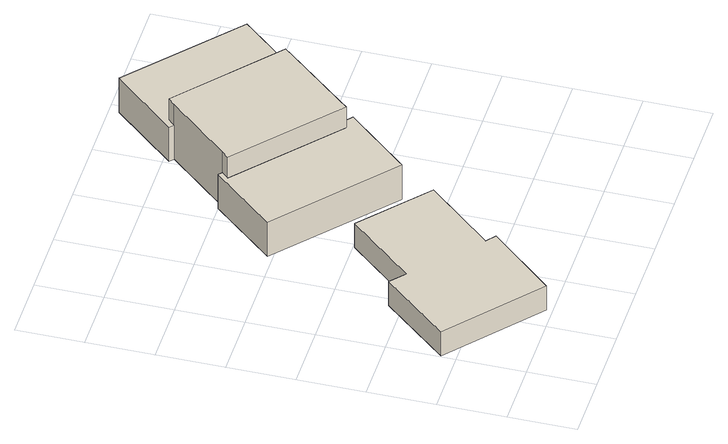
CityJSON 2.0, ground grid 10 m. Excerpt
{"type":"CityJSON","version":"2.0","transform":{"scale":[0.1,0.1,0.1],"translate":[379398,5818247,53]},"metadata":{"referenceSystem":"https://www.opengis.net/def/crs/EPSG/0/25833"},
"CityObjects":{
"building1":{"type":"Building","attributes":{"Gemeindeschluessel":"11000004","BezugspunktDach":"2200","function":"31001_2500","measuredHeight":4.32,"storeysAboveGround":1},"address":[{"country":"Germany","locality":"Berlin","thoroughfareNumber":"22","thoroughfareName":"Am Postfenn"}],"geometry":[{"type":"Solid","lod":"1","boundaries":[[[[0,1,2,3,4,5,6,7]],[[8,9,10,11,12,13,14,15]],[[8,15,7,6]],[[9,8,6,5]],[[10,9,5,4]],[[11,10,4,3]],[[12,11,3,2]],[[13,12,2,1]],[[14,13,1,0]],[[15,14,0,7]]]]}]},
"building2":{"type":"Building","attributes":{"Gemeindeschluessel":"11000004","function":"31001_2500"},"address":[{"country":"Germany","locality":"Berlin","thoroughfareNumber":"22 (1)","thoroughfareName":"Am Postfenn"}],"children":["building2-1","building2-2","building2-3"]},
"building2-1":{"type":"BuildingPart","attributes":{"BezugspunktDach":"2200","measuredHeight":9.73,"storeysAboveGround":3},"parents":["building2"],"geometry":[{"type":"MultiSurface","lod":"1","boundaries":[[[16,17,18,19,20,21,22,23]],[[24,25,26,27,28,29,30,31]],[[32,33,23,22]],[[25,24,22,21]],[[26,34,35,25,21,20]],[[36,34,37,20,19]],[[38,36,19,18]],[[29,28,18,17]],[[39,40,17,16]],[[33,39,30,16,23]],[[24,31,33,32]],[[25,35,34,26]],[[41,27,26,37,34,36]],[[42,28,27,36,38]],[[43,30,29,40,39]],[[44,31,30,39,33]]]}]},
"building2-2":{"type":"BuildingPart","attributes":{"BezugspunktDach":"2200","measuredHeight":6.07,"storeysAboveGround":3},"parents":["building2"],"geometry":[{"type":"MultiSurface","lod":"1","boundaries":[[[35,34,36,38,45,46,47,48]],[[49,50,51,52,53,54,55,56]],[[49,56,48,47]],[[50,49,47,46]],[[51,50,46,45]],[[52,51,45,38]],[[53,52,57,28,27]],[[54,53,27,26,34]],[[55,54,26,25,35]],[[56,55,35,48]],[[27,28,57,38,36,58]],[[59,36,34,26,27]],[[34,35,25,26]]]}]},
"building2-3":{"type":"BuildingPart","attributes":{"BezugspunktDach":"2200","measuredHeight":6.06,"storeysAboveGround":3},"parents":["building2"],"geometry":[{"type":"MultiSurface","lod":"1","boundaries":[[[60,61,40,39,33,32,62,63]],[[64,65,66,67,68,69,70,71]],[[64,71,63,62]],[[65,64,62,32]],[[66,65,24,31,33]],[[67,66,31,30]],[[68,67,30,29]],[[69,68,40,61]],[[70,69,61,60]],[[71,70,60,63]],[[72,32,33,31,24]],[[30,31,33,39,73]],[[29,30,74,39,40]]]}]}
},
"vertices":[
[134,9,49],[219,104,49],[205,115,49],[291,213,49],[193,298,49],[108,201,49],[86,220,49],[1,122,49],[86,220,6],[108,201,6],[193,298,6],[291,213,6],[205,115,6],[219,104,6],[134,9,6],[1,122,6],
[368,358,103],[376,368,103],[456,460,103],[465,471,103],[320,597,103],[310,587,103],[230,496,103],[221,486,103],[230,496,6],[310,587,6],[320,597,6],[465,471,6],[456,460,6],[376,368,6],[368,358,6],[221,486,6],[230,496,66],[221,486,66],[320,597,66],[310,587,66],[465,471,66],[320,597,54],[456,460,66],[368,358,66],[376,368,66],[465,471,54],[456,460,45],[368,358,53],[221,486,35],
[463,454,66],[545,548,66],[387,686,66],[304,592,66],[387,686,5],[545,548,5],[463,454,5],[456,460,5],[465,471,5],[320,597,5],[310,587,5],[304,592,5],[456,460,48],[465,471,14],[465,471,35],
[311,263,66],[392,355,66],[225,501,66],[144,408,66],[225,501,5],[230,496,5],[221,486,5],[368,358,5],[376,368,5],[392,355,5],[311,263,5],[144,408,5],[230,496,32],[368,358,49],[368,358,51]
]}
